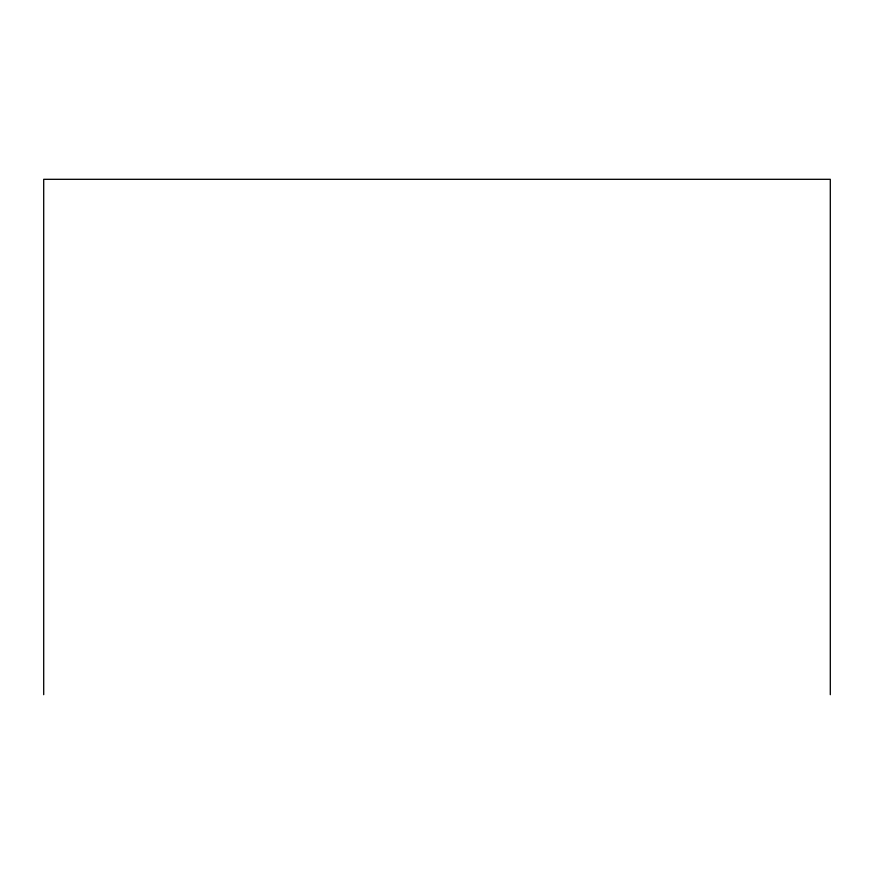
<?xml version="1.0" encoding="UTF-8"?>
<svg xmlns="http://www.w3.org/2000/svg" width="874" height="874" viewBox="0 0 874 874"><rect width="100%" height="100%" fill="white"/><g stroke="black" fill="none" stroke-linecap="round" stroke-linejoin="round"><path stroke-width="1.31" d="M830.3 694.688L830.3 179.312L43.7 179.312L43.7 694.688"/></g></svg>
